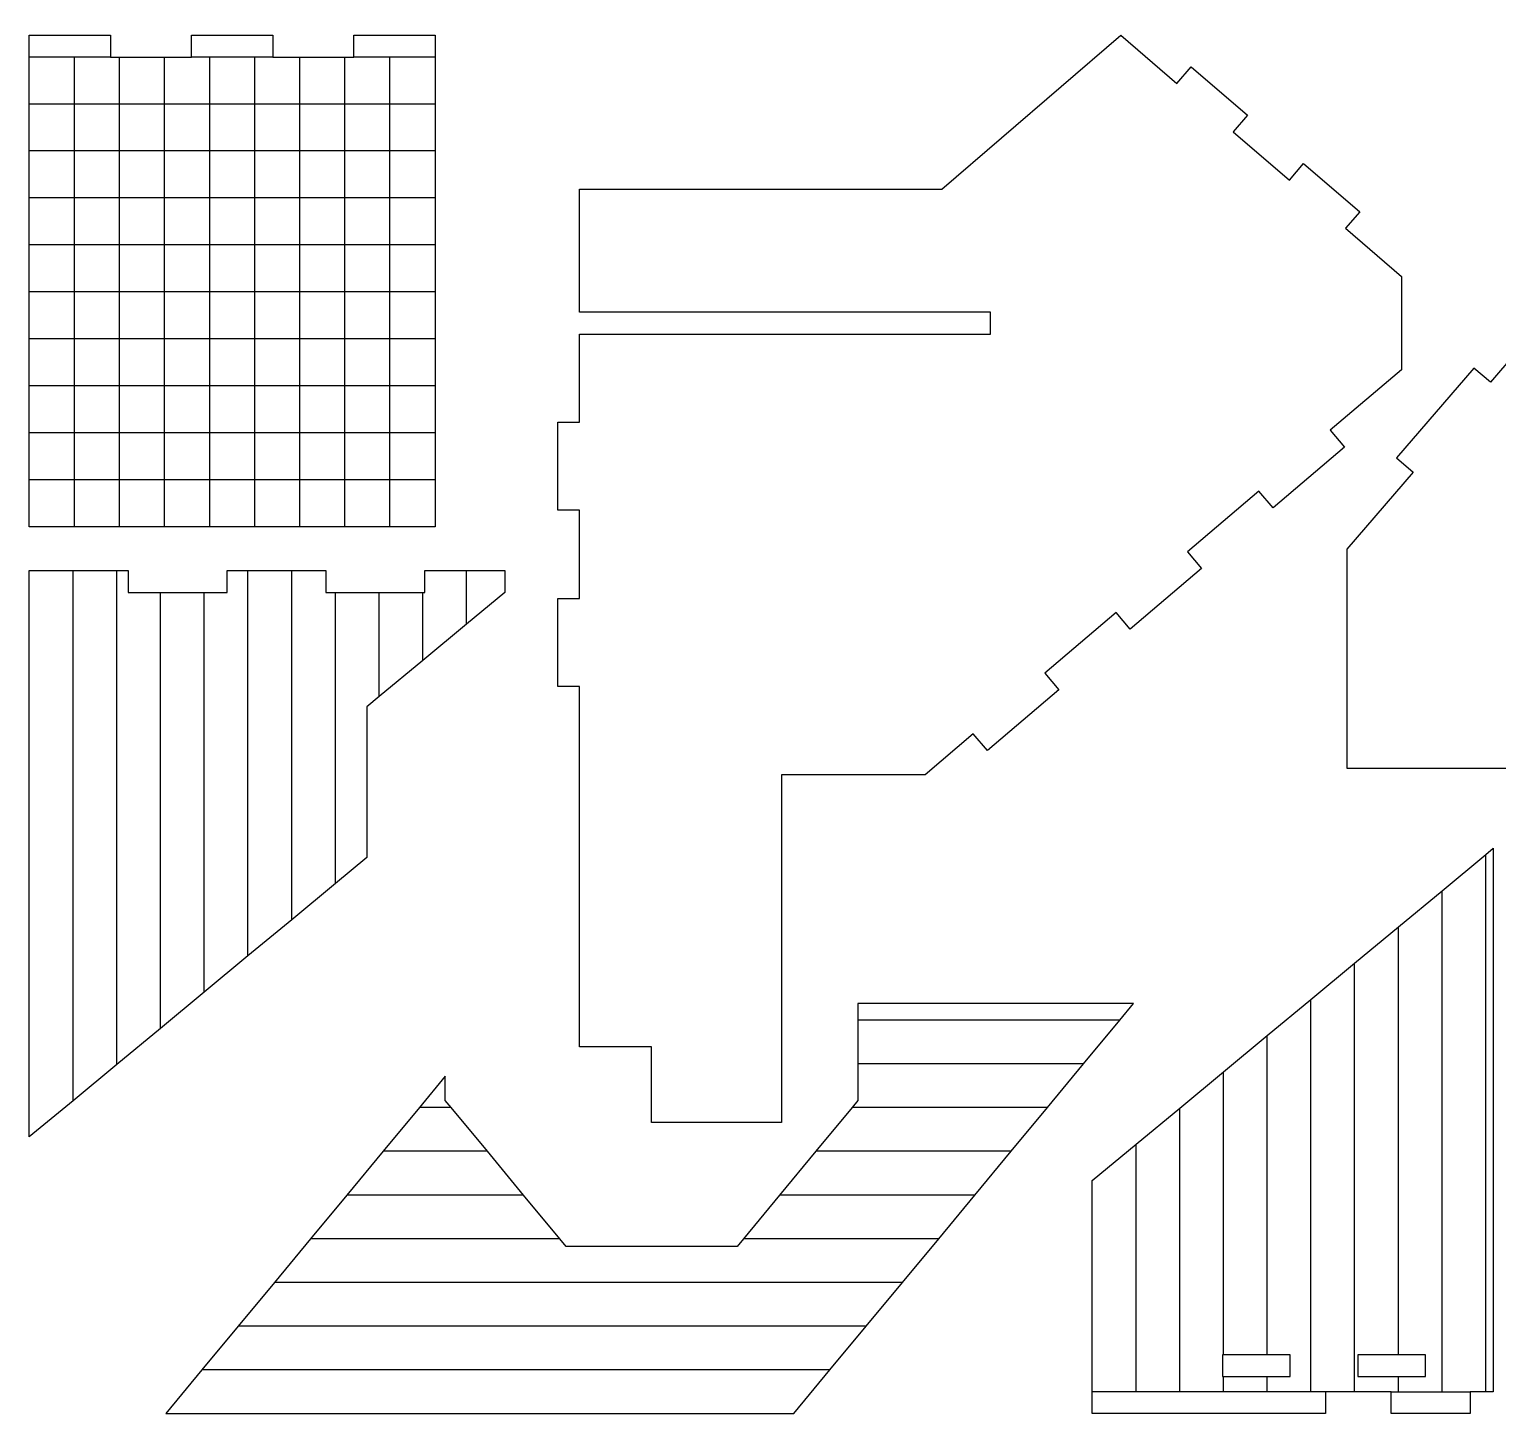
# Model space of a CAD drawing. Extents: x -737 to 847, y -331 to 352.
# Drawn here: x -736.5 to -535.1, y -323.6 to -133.6 of the extents above; entities that cross this region are included whole.
import ezdxf

# ---------------------------------------------------------------- set-up
doc = ezdxf.new("R2010")
doc.units = 0
doc.header["$MEASUREMENT"] = 0
doc.layers.add('CUT', color=7, linetype='CONTINUOUS')
doc.layers.add('ENGRAVE', color=1, linetype='CONTINUOUS')

msp = doc.modelspace()

# ---------------------------------------------------------------- linework, layer by layer
at = {"layer": 'CUT'}
msp.add_lwpolyline([(-495.95, -130.77), (-506.55, -143.1), (-504.27, -145.05), (-514.86, -157.37), (-517.14, -155.42), (-527.73, -167.74), (-525.46, -169.69), (-536.05, -182.02), (-538.32, -180.06), (-548.92, -192.38), (-546.64, -194.34), (-555.74, -204.91), (-555.74, -234.96), (-524.95, -234.96), (-524.95, -237.96), (-494.17, -237.96), (-494.17, -234.96), (-463.38, -234.96), (-463.38, -237.96), (-432.6, -237.96)], dxfattribs=at)
for points in [[(-736.54, -201.85), (-736.54, -195.4), (-736.54, -188.96), (-736.54, -182.51), (-736.54, -176.06), (-736.54, -169.61), (-736.54, -163.17), (-736.54, -156.72), (-736.54, -150.27), (-736.54, -143.83), (-736.54, -137.38), (-736.54, -134.38), (-725.4, -134.38), (-725.4, -137.38), (-724.16, -137.38), (-717.98, -137.38), (-714.27, -137.38), (-714.27, -134.38), (-703.13, -134.38), (-703.13, -137.38), (-699.42, -137.38), (-693.24, -137.38), (-692, -137.38), (-692, -134.38), (-680.87, -134.38), (-680.87, -137.38), (-680.87, -143.83), (-680.87, -150.27), (-680.87, -156.72), (-680.87, -163.17), (-680.87, -169.61), (-680.87, -176.06), (-680.87, -182.51), (-680.87, -188.96), (-680.87, -195.4), (-680.87, -201.85), (-687.05, -201.85), (-692, -201.85), (-693.24, -201.85), (-699.42, -201.85), (-703.13, -201.85), (-705.61, -201.85), (-711.79, -201.85), (-714.27, -201.85), (-717.98, -201.85), (-724.16, -201.85), (-725.4, -201.85), (-730.35, -201.85)], [(-651.17, -283.59), (-651.17, -273.2), (-661.04, -273.2), (-661.04, -223.78), (-664.04, -223.78), (-664.04, -211.69), (-661.04, -211.69), (-661.04, -199.59), (-664.04, -199.59), (-664.04, -187.5), (-661.04, -187.5), (-661.04, -175.4), (-604.64, -175.4), (-604.64, -172.4), (-661.04, -172.4), (-661.04, -155.51), (-611.34, -155.51), (-586.76, -134.38), (-579.06, -141), (-577.1, -138.73), (-569.4, -145.36), (-571.35, -147.63), (-563.64, -154.26), (-561.69, -151.98), (-553.98, -158.61), (-555.94, -160.88), (-548.23, -167.51), (-548.23, -180.29), (-558.03, -188.61), (-556.08, -190.9), (-565.88, -199.23), (-567.82, -196.94), (-577.62, -205.27), (-575.68, -207.56), (-585.47, -215.89), (-587.42, -213.6), (-597.21, -221.93), (-595.27, -224.21), (-605.06, -232.54), (-607.01, -230.26), (-613.62, -235.88), (-633.32, -235.88), (-633.32, -283.59)], [(-736.54, -285.59), (-736.54, -207.85), (-730.54, -207.85), (-724.54, -207.85), (-722.97, -207.85), (-722.97, -210.85), (-718.54, -210.85), (-712.54, -210.85), (-709.41, -210.85), (-709.41, -207.85), (-706.54, -207.85), (-700.54, -207.85), (-695.85, -207.85), (-695.85, -210.85), (-694.54, -210.85), (-688.54, -210.85), (-682.54, -210.85), (-682.28, -210.85), (-682.28, -207.85), (-676.54, -207.85), (-671.28, -207.85), (-671.28, -210.85), (-676.54, -215.2), (-682.54, -220.18), (-688.54, -225.15), (-690.23, -226.55), (-690.23, -247.23), (-694.54, -250.8), (-700.54, -255.77), (-706.54, -260.74), (-712.54, -265.71), (-718.54, -270.68), (-724.54, -275.65), (-730.54, -280.62)], [(-590.68, -323.55), (-590.68, -320.55), (-590.68, -291.56), (-584.68, -286.59), (-578.68, -281.62), (-572.68, -276.65), (-566.68, -271.68), (-560.68, -266.71), (-554.68, -261.74), (-548.68, -256.76), (-542.68, -251.79), (-536.68, -246.82), (-535.66, -245.97), (-535.66, -320.55), (-536.68, -320.55), (-538.82, -320.55), (-538.82, -323.55), (-549.68, -323.55), (-549.68, -320.55), (-554.68, -320.55), (-558.67, -320.55), (-558.67, -323.55)], [(-717.82, -323.55), (-631.65, -323.55), (-626.68, -317.55), (-621.71, -311.55), (-616.74, -305.55), (-611.76, -299.55), (-606.79, -293.55), (-601.82, -287.55), (-596.85, -281.55), (-591.88, -275.55), (-586.91, -269.55), (-585.02, -267.27), (-622.85, -267.27), (-622.85, -269.55), (-622.85, -275.55), (-622.85, -280.6), (-623.64, -281.55), (-628.61, -287.55), (-633.58, -293.55), (-638.55, -299.55), (-639.43, -300.61), (-662.88, -300.61), (-663.75, -299.55), (-668.72, -293.55), (-673.69, -287.55), (-678.66, -281.55), (-679.46, -280.6), (-679.46, -277.25), (-683.02, -281.55), (-687.99, -287.55), (-692.97, -293.55), (-697.94, -299.55), (-702.91, -305.55), (-707.88, -311.55), (-712.85, -317.55)], [(-572.8, -318.47), (-572.68, -318.47), (-566.68, -318.47), (-563.51, -318.47), (-563.51, -315.47), (-566.68, -315.47), (-572.68, -315.47), (-572.8, -315.47)], [(-554.23, -315.47), (-554.23, -318.47), (-548.68, -318.47), (-544.94, -318.47), (-544.94, -315.47), (-548.68, -315.47)]]:
    msp.add_lwpolyline(points, close=True, dxfattribs=at)
at = {"layer": 'ENGRAVE'}
for points in [[(-730.35, -143.83), (-730.35, -137.38), (-736.54, -137.38)], [(-725.4, -137.38), (-730.35, -137.38)], [(-724.16, -143.83), (-724.16, -137.38)], [(-717.98, -143.83), (-717.98, -137.38)], [(-711.79, -137.38), (-714.27, -137.38)], [(-705.61, -137.38), (-711.79, -137.38)], [(-711.79, -143.83), (-711.79, -137.38)], [(-703.13, -137.38), (-705.61, -137.38)], [(-705.61, -143.83), (-705.61, -137.38)], [(-699.42, -143.83), (-699.42, -137.38)], [(-693.24, -143.83), (-693.24, -137.38)], [(-687.05, -137.38), (-692, -137.38)], [(-680.87, -137.38), (-687.05, -137.38)], [(-687.05, -143.83), (-687.05, -137.38)], [(-730.35, -143.83), (-736.54, -143.83)], [(-725.4, -143.83), (-730.35, -143.83)], [(-730.35, -150.27), (-730.35, -143.83)], [(-724.16, -143.83), (-725.4, -143.83)], [(-724.16, -150.27), (-724.16, -143.83)], [(-717.98, -143.83), (-724.16, -143.83)], [(-714.27, -143.83), (-717.98, -143.83)], [(-717.98, -150.27), (-717.98, -143.83)], [(-711.79, -143.83), (-714.27, -143.83)], [(-711.79, -150.27), (-711.79, -143.83)], [(-705.61, -143.83), (-711.79, -143.83)], [(-703.13, -143.83), (-705.61, -143.83)], [(-705.61, -150.27), (-705.61, -143.83)], [(-699.42, -150.27), (-699.42, -143.83), (-703.13, -143.83)], [(-693.24, -143.83), (-699.42, -143.83)], [(-692, -143.83), (-693.24, -143.83)], [(-693.24, -150.27), (-693.24, -143.83)], [(-687.05, -143.83), (-692, -143.83)], [(-680.87, -143.83), (-687.05, -143.83)], [(-687.05, -150.27), (-687.05, -143.83)], [(-730.35, -156.72), (-730.35, -150.27), (-736.54, -150.27)], [(-725.4, -150.27), (-730.35, -150.27)], [(-724.16, -156.72), (-724.16, -150.27), (-725.4, -150.27)], [(-717.98, -150.27), (-724.16, -150.27)], [(-714.27, -150.27), (-717.98, -150.27)], [(-717.98, -163.17), (-717.98, -156.72), (-717.98, -150.27)], [(-711.79, -150.27), (-714.27, -150.27)], [(-711.79, -156.72), (-711.79, -150.27)], [(-705.61, -150.27), (-711.79, -150.27)], [(-703.13, -150.27), (-705.61, -150.27)], [(-705.61, -156.72), (-705.61, -150.27)], [(-693.24, -156.72), (-693.24, -150.27), (-699.42, -150.27), (-703.13, -150.27)], [(-699.42, -156.72), (-699.42, -150.27)], [(-692, -150.27), (-693.24, -150.27)], [(-687.05, -150.27), (-692, -150.27)], [(-680.87, -150.27), (-687.05, -150.27)], [(-687.05, -156.72), (-687.05, -150.27)], [(-730.35, -163.17), (-730.35, -156.72), (-736.54, -156.72)], [(-725.4, -156.72), (-730.35, -156.72)], [(-724.16, -156.72), (-725.4, -156.72)], [(-724.16, -163.17), (-724.16, -156.72)], [(-717.98, -156.72), (-724.16, -156.72)], [(-714.27, -156.72), (-717.98, -156.72)], [(-711.79, -156.72), (-714.27, -156.72)], [(-711.79, -163.17), (-711.79, -156.72)], [(-705.61, -163.17), (-705.61, -156.72), (-711.79, -156.72)], [(-703.13, -156.72), (-705.61, -156.72)], [(-699.42, -156.72), (-703.13, -156.72)], [(-693.24, -156.72), (-699.42, -156.72)], [(-699.42, -163.17), (-699.42, -156.72)], [(-692, -156.72), (-693.24, -156.72)], [(-693.24, -163.17), (-693.24, -156.72)], [(-687.05, -156.72), (-692, -156.72)], [(-680.87, -156.72), (-687.05, -156.72)], [(-687.05, -163.17), (-687.05, -156.72)], [(-730.35, -163.17), (-736.54, -163.17)], [(-725.4, -163.17), (-730.35, -163.17)], [(-730.35, -169.61), (-730.35, -163.17)], [(-724.16, -163.17), (-725.4, -163.17)], [(-724.16, -169.61), (-724.16, -163.17)], [(-717.98, -169.61), (-717.98, -163.17), (-724.16, -163.17)], [(-714.27, -163.17), (-717.98, -163.17)], [(-711.79, -163.17), (-714.27, -163.17)], [(-705.61, -169.61), (-705.61, -163.17), (-711.79, -163.17)], [(-711.79, -169.61), (-711.79, -163.17)], [(-703.13, -163.17), (-705.61, -163.17)], [(-699.42, -163.17), (-703.13, -163.17)], [(-699.42, -169.61), (-699.42, -163.17)], [(-693.24, -163.17), (-699.42, -163.17)], [(-692, -163.17), (-693.24, -163.17)], [(-693.24, -169.61), (-693.24, -163.17)], [(-687.05, -169.61), (-687.05, -163.17), (-692, -163.17)], [(-680.87, -163.17), (-687.05, -163.17)], [(-730.35, -169.61), (-736.54, -169.61)], [(-725.4, -169.61), (-730.35, -169.61)], [(-730.35, -176.06), (-730.35, -169.61)], [(-724.16, -176.06), (-724.16, -169.61), (-725.4, -169.61)], [(-717.98, -169.61), (-724.16, -169.61)], [(-714.27, -169.61), (-717.98, -169.61)], [(-717.98, -176.06), (-717.98, -169.61)], [(-711.79, -169.61), (-714.27, -169.61)], [(-705.61, -169.61), (-711.79, -169.61)], [(-711.79, -176.06), (-711.79, -169.61)], [(-703.13, -169.61), (-705.61, -169.61)], [(-705.61, -176.06), (-705.61, -169.61)], [(-699.42, -169.61), (-703.13, -169.61)], [(-699.42, -176.06), (-699.42, -169.61)], [(-693.24, -176.06), (-693.24, -169.61), (-699.42, -169.61)], [(-692, -169.61), (-693.24, -169.61)], [(-687.05, -169.61), (-692, -169.61)], [(-680.87, -169.61), (-687.05, -169.61)], [(-687.05, -176.06), (-687.05, -169.61)], [(-730.35, -182.51), (-730.35, -176.06), (-736.54, -176.06)], [(-725.4, -176.06), (-730.35, -176.06)], [(-724.16, -176.06), (-725.4, -176.06)], [(-717.98, -182.51), (-717.98, -176.06), (-724.16, -176.06)], [(-724.16, -182.51), (-724.16, -176.06)], [(-714.27, -176.06), (-717.98, -176.06)], [(-711.79, -182.51), (-711.79, -176.06), (-714.27, -176.06)], [(-705.61, -182.51), (-705.61, -176.06), (-711.79, -176.06)], [(-703.13, -176.06), (-705.61, -176.06)], [(-699.42, -176.06), (-703.13, -176.06)], [(-699.42, -182.51), (-699.42, -176.06)], [(-693.24, -182.51), (-693.24, -176.06), (-699.42, -176.06)], [(-692, -176.06), (-693.24, -176.06)], [(-687.05, -176.06), (-692, -176.06)], [(-680.87, -176.06), (-687.05, -176.06)], [(-687.05, -182.51), (-687.05, -176.06)], [(-730.35, -182.51), (-736.54, -182.51)], [(-725.4, -182.51), (-730.35, -182.51)], [(-730.35, -188.96), (-730.35, -182.51)], [(-724.16, -188.96), (-724.16, -182.51), (-725.4, -182.51)], [(-717.98, -182.51), (-724.16, -182.51)], [(-714.27, -182.51), (-717.98, -182.51)], [(-717.98, -195.4), (-717.98, -188.96), (-717.98, -182.51)], [(-711.79, -182.51), (-714.27, -182.51)], [(-711.79, -188.96), (-711.79, -182.51)], [(-705.61, -182.51), (-711.79, -182.51)], [(-703.13, -182.51), (-705.61, -182.51)], [(-705.61, -188.96), (-705.61, -182.51)], [(-699.42, -182.51), (-703.13, -182.51)], [(-693.24, -188.96), (-693.24, -182.51), (-699.42, -182.51)], [(-699.42, -188.96), (-699.42, -182.51)], [(-692, -182.51), (-693.24, -182.51)], [(-687.05, -188.96), (-687.05, -182.51), (-692, -182.51)], [(-680.87, -182.51), (-687.05, -182.51)], [(-730.35, -195.4), (-730.35, -188.96), (-736.54, -188.96)], [(-725.4, -188.96), (-730.35, -188.96)], [(-724.16, -195.4), (-724.16, -188.96), (-725.4, -188.96)], [(-717.98, -188.96), (-724.16, -188.96)], [(-714.27, -188.96), (-717.98, -188.96)], [(-711.79, -188.96), (-714.27, -188.96)], [(-711.79, -195.4), (-711.79, -188.96)], [(-705.61, -188.96), (-711.79, -188.96)], [(-703.13, -188.96), (-705.61, -188.96)], [(-705.61, -195.4), (-705.61, -188.96)], [(-699.42, -188.96), (-703.13, -188.96)], [(-699.42, -195.4), (-699.42, -188.96)], [(-693.24, -188.96), (-699.42, -188.96)], [(-692, -188.96), (-693.24, -188.96)], [(-693.24, -195.4), (-693.24, -188.96)], [(-687.05, -188.96), (-692, -188.96)], [(-680.87, -188.96), (-687.05, -188.96)], [(-687.05, -195.4), (-687.05, -188.96)], [(-730.35, -201.85), (-730.35, -195.4), (-736.54, -195.4)], [(-725.4, -195.4), (-730.35, -195.4)], [(-724.16, -195.4), (-725.4, -195.4)], [(-724.16, -201.85), (-724.16, -195.4)], [(-717.98, -201.85), (-717.98, -195.4), (-724.16, -195.4)], [(-714.27, -195.4), (-717.98, -195.4)], [(-711.79, -195.4), (-714.27, -195.4)], [(-711.79, -201.85), (-711.79, -195.4)], [(-705.61, -195.4), (-711.79, -195.4)], [(-703.13, -195.4), (-705.61, -195.4)], [(-705.61, -201.85), (-705.61, -195.4)], [(-699.42, -201.85), (-699.42, -195.4), (-703.13, -195.4)], [(-693.24, -195.4), (-699.42, -195.4)], [(-692, -195.4), (-693.24, -195.4)], [(-693.24, -201.85), (-693.24, -195.4)], [(-687.05, -201.85), (-687.05, -195.4), (-692, -195.4)], [(-680.87, -195.4), (-687.05, -195.4)], [(-730.54, -280.62), (-730.54, -207.85)], [(-724.54, -275.65), (-724.54, -207.85)], [(-706.54, -260.74), (-706.54, -207.85)], [(-700.54, -255.77), (-700.54, -207.85)], [(-676.54, -215.2), (-676.54, -207.85)], [(-718.54, -270.68), (-718.54, -210.85)], [(-712.54, -265.71), (-712.54, -210.85)], [(-694.54, -250.8), (-694.54, -210.85)], [(-688.54, -225.15), (-688.54, -210.85)], [(-682.54, -220.18), (-682.54, -210.85)], [(-536.68, -320.55), (-536.68, -246.82)], [(-542.68, -320.56), (-542.68, -251.79)], [(-548.68, -315.47), (-548.68, -256.76)], [(-554.68, -320.55), (-554.68, -261.74)], [(-560.68, -320.55), (-560.68, -266.71)], [(-586.91, -269.55), (-622.85, -269.55)], [(-566.68, -315.47), (-566.68, -271.68)], [(-591.88, -275.55), (-622.85, -275.55)], [(-572.68, -315.47), (-572.68, -276.65)], [(-678.66, -281.55), (-683.02, -281.55)], [(-596.85, -281.55), (-623.64, -281.55)], [(-578.68, -320.55), (-578.68, -281.62)], [(-673.69, -287.55), (-687.99, -287.55)], [(-601.82, -287.55), (-628.61, -287.55)], [(-584.68, -320.55), (-584.68, -286.59)], [(-668.72, -293.55), (-692.97, -293.55)], [(-606.79, -293.55), (-633.58, -293.55)], [(-663.75, -299.55), (-697.94, -299.55)], [(-611.76, -299.55), (-638.55, -299.55)], [(-616.74, -305.55), (-702.91, -305.55)], [(-621.71, -311.55), (-707.88, -311.55)], [(-626.68, -317.55), (-712.85, -317.55)], [(-572.68, -320.55), (-572.68, -318.47)], [(-566.68, -320.55), (-566.68, -318.47)], [(-548.68, -320.55), (-548.68, -318.47)], [(-584.68, -320.55), (-590.68, -320.55)], [(-578.68, -320.55), (-584.68, -320.55)], [(-572.68, -320.55), (-578.68, -320.55)], [(-566.68, -320.55), (-572.68, -320.55)], [(-560.68, -320.55), (-566.68, -320.55)], [(-558.67, -320.55), (-560.68, -320.55)], [(-549.68, -320.55), (-548.68, -320.55)], [(-548.68, -320.55), (-542.68, -320.56)], [(-542.68, -320.56), (-538.82, -320.55)]]:
    msp.add_lwpolyline(points, dxfattribs=at)

doc.saveas('drawing.dxf')
